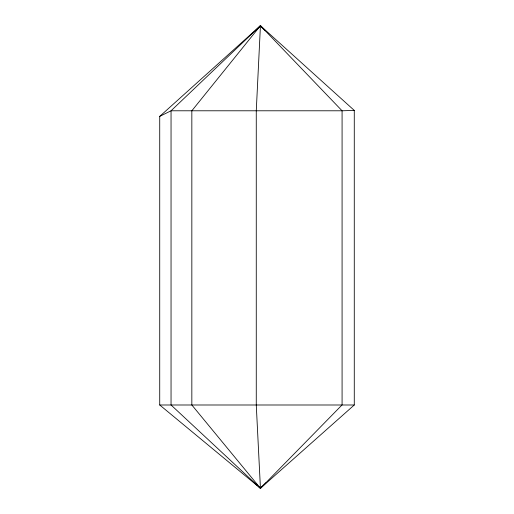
<?xml version="1.0" encoding="UTF-8"?>
<svg xmlns="http://www.w3.org/2000/svg" width="514" height="514" viewBox="0 0 514 514"><rect width="100%" height="100%" fill="white"/><g stroke="black" fill="none" stroke-linecap="round" stroke-linejoin="round"><path stroke-width="0.77" d="M265.455 30.84L260.437 25.7L256.268 110.786L256.268 404.993L260.437 488.3L354.274 404.993L354.274 110.414L260.437 25.7L159.725 116.376L159.725 404.993L260.437 488.3L266.091 482.633M258.696 486.649L260.437 488.3L342.08 404.916L342.08 110.786L260.437 25.7L171.046 110.786L171.046 404.993L260.437 488.3L261.337 486.976M261.767 27.692L260.437 25.7L191.838 110.786L191.838 404.993L260.437 488.3M255.381 30.859L260.437 25.7M159.725 116.376L171.046 110.786L342.08 110.786L354.274 110.414M159.725 404.993L354.274 404.993M255.792 483.899L257.533 485.55"/></g></svg>
